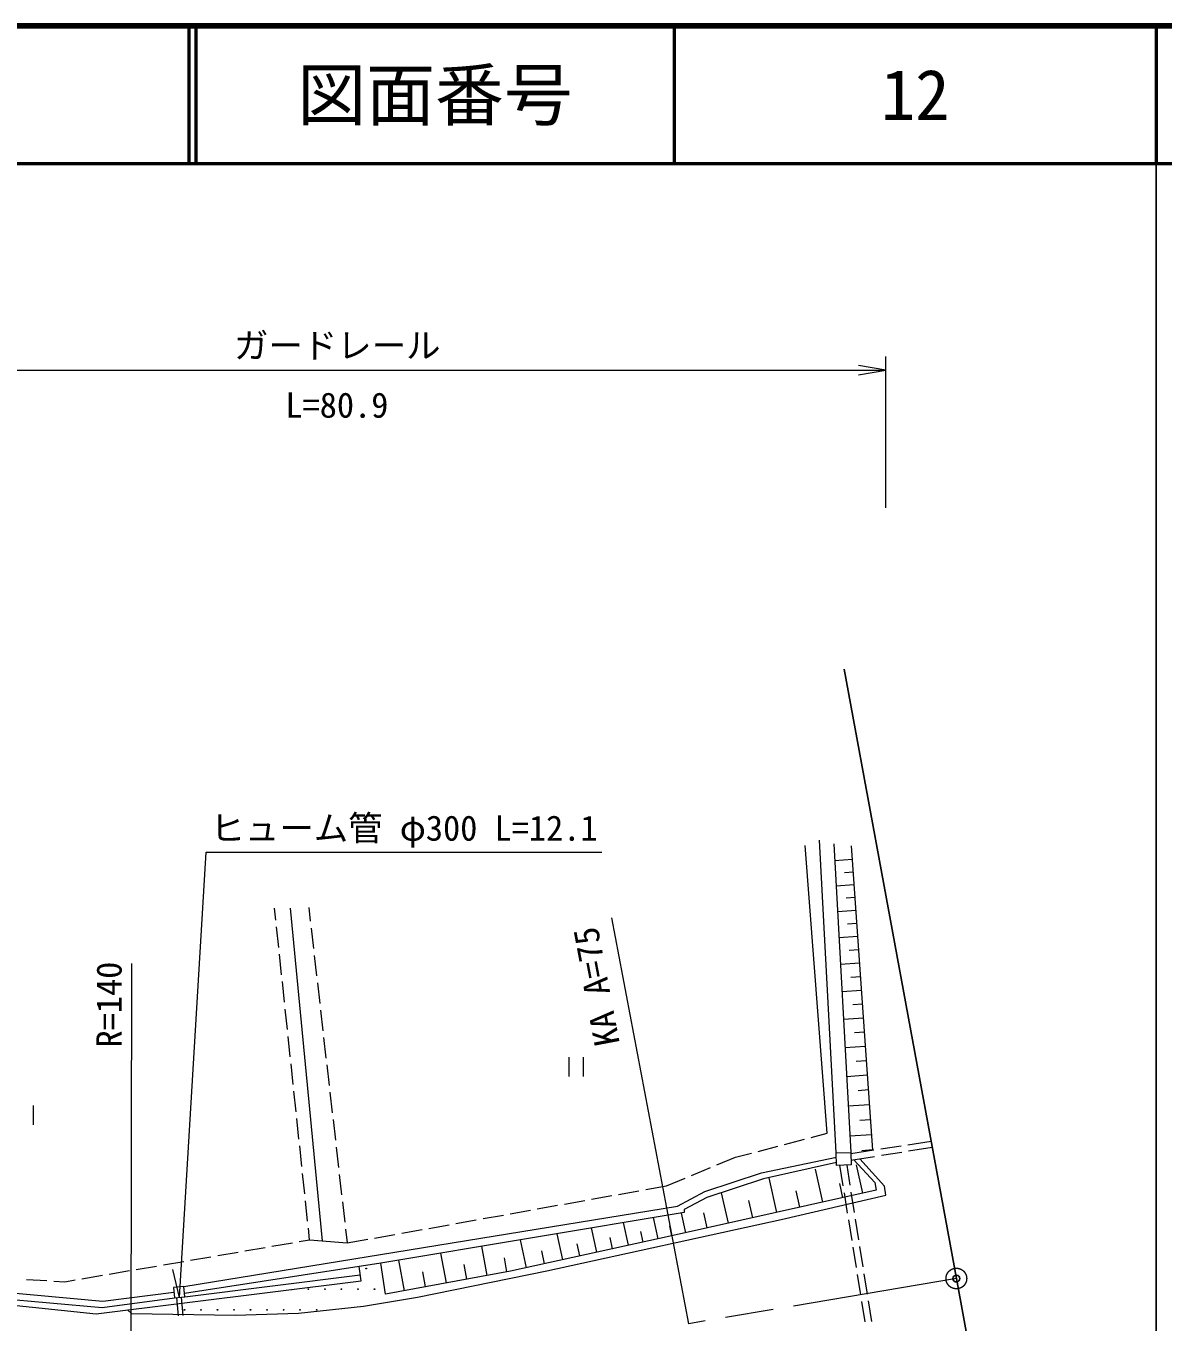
# Model space of a CAD drawing. Units: millimetres, scale not verified. Extents: x 40000 to 680000, y 20000 to 380000.
# Drawn here: x 496915 to 579500, y 285878 to 380000 of the extents above; entities that cross this region are included whole.
import ezdxf
from ezdxf.enums import TextEntityAlignment as Align

# ---------------------------------------------------------------- set-up
doc = ezdxf.new("R2010")
doc.units = ezdxf.units.MM
doc.header["$LTSCALE"] = 1000
doc.header["$PDMODE"] = 32
doc.header["$PDSIZE"] = 500
doc.linetypes.add('CHAIN', pattern=[18.5, 12, -1.5, 3.5, -1.5])
for name, color, linetype, lineweight in [('M-BMK', 2, 'CHAIN', 13), ('M-BMK-OTRS', 5, 'Continuous', 25), ('M-STR-HTXT', 7, 'Continuous', 13), ('M-TTL', 2, 'Continuous', 140), ('M-TTL-BAND', 7, 'Continuous', 25), ('M-TTL-LINE', 7, 'Continuous', 50), ('M-WORK', 1, 'Continuous', 13)]:
    doc.layers.add(name, color=color, linetype=linetype, lineweight=lineweight)
doc.layers.add('M-OTRS', color=6, linetype='Continuous')
doc.layers.add('M-TTL-TXT', color=7, linetype='Continuous')
doc.styles.add('ＭＳ ゴシック', font='')
doc.styles.get('ＭＳ ゴシック').set_extended_font_data('MS Gothic')

# ---------------------------------------------------------------- blocks, each defined once
blk = doc.blocks.new('open_arrow')
at = {"color": 0, "linetype": 'Continuous', "lineweight": -2}
blk.add_lwpolyline([(7.5, 1.25), (0, 0), (7.5, -1.25)], dxfattribs=at)

msp = doc.modelspace()

# ---------------------------------------------------------------- linework, layer by layer
at = {"layer": 'M-BMK'}
msp.add_line((564486, 289041), (545047, 285754), dxfattribs=at)
msp.add_circle((564486, 289041), 750, dxfattribs=at)
at = {"layer": 'M-BMK-OTRS'}
for p, q in [((564486, 289041), (556338, 333297)), ((572635, 244785), (564486, 289041))]:
    msp.add_line(p, q, dxfattribs=at)
at = {"layer": 'M-OTRS'}
msp.add_point((564486, 289041), dxfattribs=at)
at = {"layer": 'M-STR-HTXT'}
for p, q in [((559375, 345000), (559375, 356000)), ((479740, 355000), (559375, 355000)), ((545047, 285754), (539466, 315230)), ((504547, 281922), (504607, 311922)), ((508063, 287670), (507584, 289702))]:
    msp.add_line(p, q, dxfattribs=at)
msp.add_lwpolyline([(508063, 287670), (510000, 320000), (538750, 320000)], dxfattribs=at)
at = {"layer": 'M-TTL'}
msp.add_line((680000, 380000), (40000, 380000), dxfattribs=at)
at = {"layer": 'M-TTL-BAND'}
msp.add_line((579000, 20000), (579000, 370000), dxfattribs=at)
at = {"layer": 'M-TTL-LINE'}
for p, q in [((508747, 380000), (508747, 370000)), ((509247, 380000), (509247, 370000)), ((543997, 380000), (543997, 370000)), ((579000, 380000), (579000, 370000)), ((40000, 370000), (680000, 370000))]:
    msp.add_line(p, q, dxfattribs=at)
at = {"layer": 'M-WORK'}
for p, q in [((555102, 299587), (553519, 320482)), ((555763, 298171), (554547, 320883)), ((555577, 320617), (556812, 298203)), ((558411, 298362), (556881, 320459)), ((556950, 319461), (555646, 319371)), ((557013, 318549), (556361, 318504)), ((557076, 317636), (555746, 317544)), ((557141, 316705), (556476, 316659)), ((515069, 315074), (514979, 315924)), ((518446, 291770), (516120, 315937)), ((517452, 315991), (517567, 314983)), ((557205, 315774), (555849, 315680)), ((515279, 313085), (515121, 314577)), ((517624, 314486), (517795, 312996)), ((557271, 314825), (556593, 314778)), ((557337, 313875), (555953, 313780)), ((515488, 311096), (515331, 312588)), ((517852, 312499), (518023, 311009)), ((557404, 312907), (556712, 312859)), ((557471, 311939), (556060, 311841)), ((557539, 310952), (556834, 310903)), ((515698, 309107), (515541, 310599)), ((518079, 310512), (518250, 309022)), ((557607, 309964), (556169, 309865)), ((557677, 308957), (556958, 308907)), ((515908, 307118), (515750, 308610)), ((518307, 308525), (518478, 307035)), ((557747, 307950), (556280, 307849)), ((557818, 306923), (557084, 306872)), ((516117, 305129), (515960, 306621)), ((518534, 306538), (518705, 305048)), ((536347, 305114), (536347, 303714)), ((537397, 303714), (537397, 305114)), ((557889, 305896), (556393, 305793)), ((516327, 303140), (516170, 304632)), ((518762, 304551), (518933, 303061)), ((557962, 304849), (557213, 304797)), ((558034, 303802), (556508, 303696)), ((516536, 301151), (516379, 302643)), ((518990, 302564), (519160, 301074)), ((558108, 302733), (557345, 302681)), ((497476, 300207), (497476, 301607)), ((558182, 301665), (556626, 301557)), ((516746, 299162), (516589, 300654)), ((519217, 300577), (519388, 299087)), ((558257, 300576), (557479, 300522)), ((553952, 299286), (555102, 299587)), ((558333, 299487), (556746, 299377)), ((516956, 297173), (516798, 298665)), ((519445, 298590), (519615, 297100)), ((550082, 298275), (551533, 298654)), ((552017, 298781), (553468, 299160)), ((556815, 298115), (558497, 298375)), ((558410, 298376), (557616, 298321)), ((558991, 298451), (560474, 298680)), ((560968, 298756), (562650, 299016)), ((561013, 298308), (562729, 298584)), ((547096, 297288), (548449, 297848)), ((548449, 297848), (549598, 298149)), ((550325, 296718), (555772, 297864)), ((555784, 297475), (550476, 296283)), ((555763, 298171), (556812, 298203)), ((555790, 297257), (555763, 298171)), ((556812, 298203), (556840, 297289)), ((556830, 297633), (558545, 297910)), ((557030, 297666), (558558, 296020)), ((559268, 295754), (557472, 297737)), ((559039, 297989), (560520, 298228)), ((517165, 295184), (517008, 296676)), ((519672, 296603), (519843, 295113)), ((545248, 296522), (546634, 297096)), ((546223, 295360), (550325, 296718)), ((554801, 294590), (554268, 296978)), ((556840, 297289), (555790, 297257)), ((556275, 295761), (556034, 297264)), ((556525, 297277), (556756, 295809)), ((557689, 295234), (557228, 297297)), ((541928, 295501), (543433, 295770)), ((543433, 295770), (544786, 296331)), ((550476, 296283), (546374, 294916)), ((551457, 293843), (550895, 296360)), ((556245, 294912), (556014, 295943)), ((558558, 296020), (558665, 295452)), ((559375, 295097), (559268, 295754)), ((517375, 293195), (517218, 294687)), ((519900, 294616), (520070, 293126)), ((536022, 294444), (537498, 294708)), ((537990, 294797), (539467, 295061)), ((539959, 295149), (541436, 295413)), ((558665, 295452), (543919, 292162)), ((544225, 294307), (546223, 295360)), ((546374, 294916), (544722, 294046)), ((547933, 293057), (547439, 295271)), ((549695, 293450), (549414, 294709)), ((551760, 293316), (559375, 295097)), ((553129, 294216), (552862, 295411)), ((556593, 293787), (556355, 295268)), ((556834, 295315), (557068, 293833)), ((508387, 288459), (544225, 294307)), ((544722, 293832), (522686, 290164)), ((532084, 293740), (533561, 294004)), ((534053, 294092), (535529, 294356)), ((544834, 292366), (544515, 293798)), ((544722, 294046), (544722, 293832)), ((546384, 292712), (546137, 293818)), ((526178, 292683), (527654, 292947)), ((528147, 293035), (529623, 293299)), ((530115, 293388), (531592, 293652)), ((534750, 289600), (551760, 293316)), ((540678, 291454), (540317, 293099)), ((542828, 291925), (542491, 293461)), ((543831, 292145), (543674, 292862)), ((556910, 291812), (556672, 293293)), ((557145, 293339), (557379, 291858)), ((516758, 291718), (517517, 291848)), ((517517, 291848), (517427, 292698)), ((517517, 291848), (520243, 291621)), ((520127, 292629), (520243, 291621)), ((520243, 291621), (521748, 291890)), ((522240, 291979), (523717, 292243)), ((524209, 292331), (525686, 292595)), ((543919, 292162), (532117, 289577)), ((533265, 289829), (532822, 291851)), ((535908, 290408), (535494, 292296)), ((538375, 290949), (537988, 292711)), ((539526, 291202), (539346, 292024)), ((541753, 291690), (541584, 292457)), ((510844, 290708), (512322, 290960)), ((512815, 291045), (514294, 291297)), ((514786, 291381), (516265, 291634)), ((527452, 288716), (527050, 290890)), ((530423, 289264), (530031, 291386)), ((534586, 290119), (534379, 291062)), ((537141, 290679), (536948, 291560)), ((557228, 289837), (556990, 291318)), ((557457, 291364), (557690, 289882)), ((504929, 289698), (506408, 289950)), ((506901, 290034), (508379, 290287)), ((522686, 290164), (508434, 287958)), ((508872, 290371), (510351, 290624)), ((521259, 288878), (521110, 289920)), ((523033, 287899), (522686, 290164)), ((524408, 288153), (523996, 290382)), ((528937, 288990), (528741, 290051)), ((531848, 289528), (531660, 290545)), ((496948, 288974), (498445, 288886)), ((500986, 289024), (502465, 289277)), ((502958, 289361), (504436, 289614)), ((508458, 287706), (521190, 289306)), ((532117, 289577), (523033, 287899)), ((525346, 287682), (534750, 289600)), ((525930, 288434), (525729, 289522)), ((557545, 287863), (557307, 289344)), ((557768, 289388), (558002, 287907)), ((488526, 288187), (502450, 286926)), ((488662, 288675), (502489, 287396)), ((498944, 288857), (499734, 288811)), ((499734, 288811), (500493, 288940)), ((502015, 286485), (521259, 288878)), ((502489, 287396), (507661, 288057)), ((508387, 288459), (507630, 288388)), ((507630, 288388), (507700, 287635)), ((508458, 287706), (508387, 288459)), ((488775, 287844), (502015, 286485)), ((502450, 286926), (507700, 287635)), ((507700, 287635), (508458, 287706)), ((507990, 286343), (507879, 287652)), ((508187, 287681), (508304, 286366)), ((521430, 287042), (525346, 287682)), ((557863, 285888), (557625, 287369)), ((558080, 287413), (558313, 285931)), ((504301, 286769), (504579, 286496)), ((504579, 286496), (512105, 286376)), ((512105, 286376), (516714, 286536)), ((516714, 286536), (521430, 287042))]:
    msp.add_line(p, q, dxfattribs=at)
for centre in [(521628, 289770), (517428, 288270), (518628, 288270), (519828, 288270), (521028, 288270), (522228, 288270), (508428, 286770), (509628, 286770), (510828, 286770), (512028, 286770), (513228, 286770), (514428, 286770), (515628, 286770), (516828, 286770), (518028, 286770)]:
    msp.add_circle(centre, 22.5, dxfattribs=at)
msp.add_arc((516228, 288270), 22.5, 236.82871, 317.34973, dxfattribs=at)

# ---------------------------------------------------------------- block references
at = {"layer": 'M-STR-HTXT', "xscale": 267, "yscale": 267, "rotation": 180}
msp.add_blockref('open_arrow', (559375, 355000), dxfattribs=at)

# ---------------------------------------------------------------- texts
at = {"layer": 'M-STR-HTXT', "style": 'ＭＳ ゴシック'}
for s, p in [('ガードレール', (519525, 356796)), ('ヒューム管 φ300 L=12.1', (524375, 321750))]:
    msp.add_text(s, height=1833, dxfattribs=at).set_placement(p, align=Align.MIDDLE_CENTER)
msp.add_text('L=80.9', height=1833, dxfattribs=at).set_placement((519500, 351000), align=Align.BOTTOM_CENTER)
for s, rotation, p in [('KA A=75', 100.723, (538336, 310238)), ('R=140', 89.884, (502946, 308934))]:
    msp.add_text(s, height=1833, rotation=rotation, dxfattribs=at).set_placement(p, align=Align.MIDDLE_CENTER)
at = {"layer": 'M-TTL-TXT', "style": 'ＭＳ ゴシック'}
for s, p in [('図面番号', (526622, 375000)), ('12', (561497, 375000))]:
    msp.add_text(s, height=3666, dxfattribs=at).set_placement(p, align=Align.MIDDLE_CENTER)

doc.saveas('drawing.dxf')
